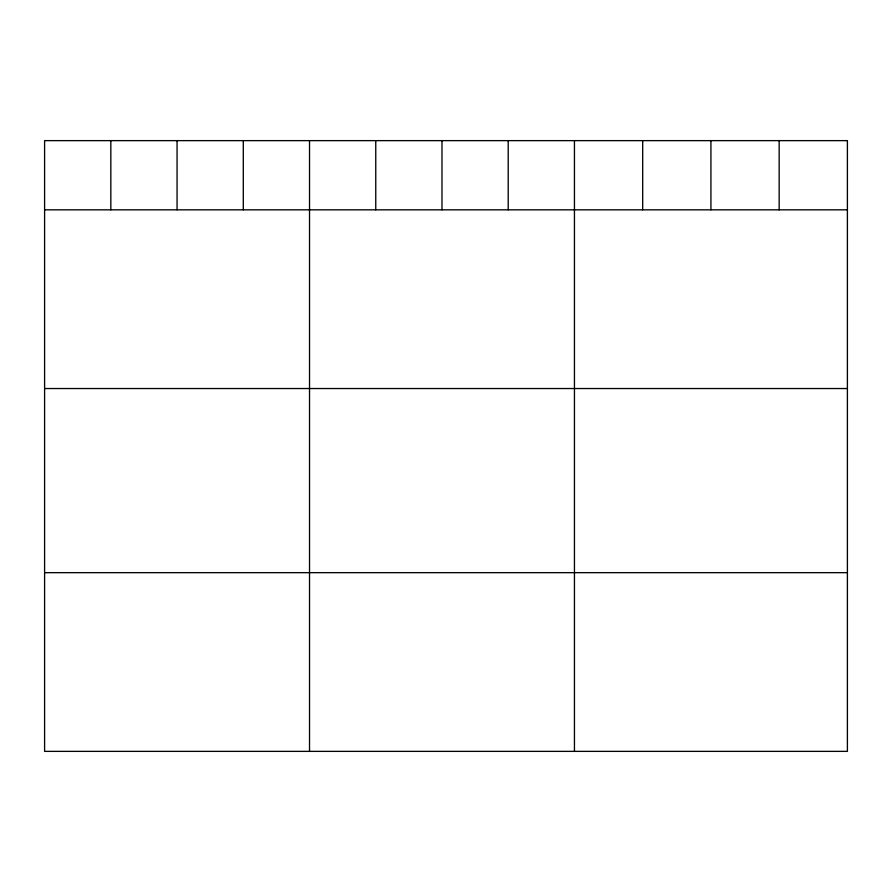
<?xml version="1.0" encoding="UTF-8"?>
<svg xmlns="http://www.w3.org/2000/svg" width="892" height="892" viewBox="0 0 892 892"><rect width="100%" height="100%" fill="white"/><g stroke="black" fill="none" stroke-linecap="round" stroke-linejoin="round"><path stroke-width="1.34" d="M44.6 209.832L847.4 209.832M44.6 388.533L847.4 388.533M44.6 572.664L847.4 572.664M779.162 140.635L779.162 209.832M710.924 140.635L710.924 209.832M642.686 140.635L642.686 209.832M574.448 140.635L574.448 751.365M508.217 140.635L508.217 209.832M441.986 140.635L441.986 209.832M375.755 140.635L375.755 209.832M309.524 140.635L309.524 751.365M243.293 140.635L243.293 209.832M177.062 140.635L177.062 209.832M110.831 140.635L110.831 209.832M847.4 140.635L44.6 140.635L44.6 751.365L847.4 751.365L847.4 140.635"/></g></svg>
